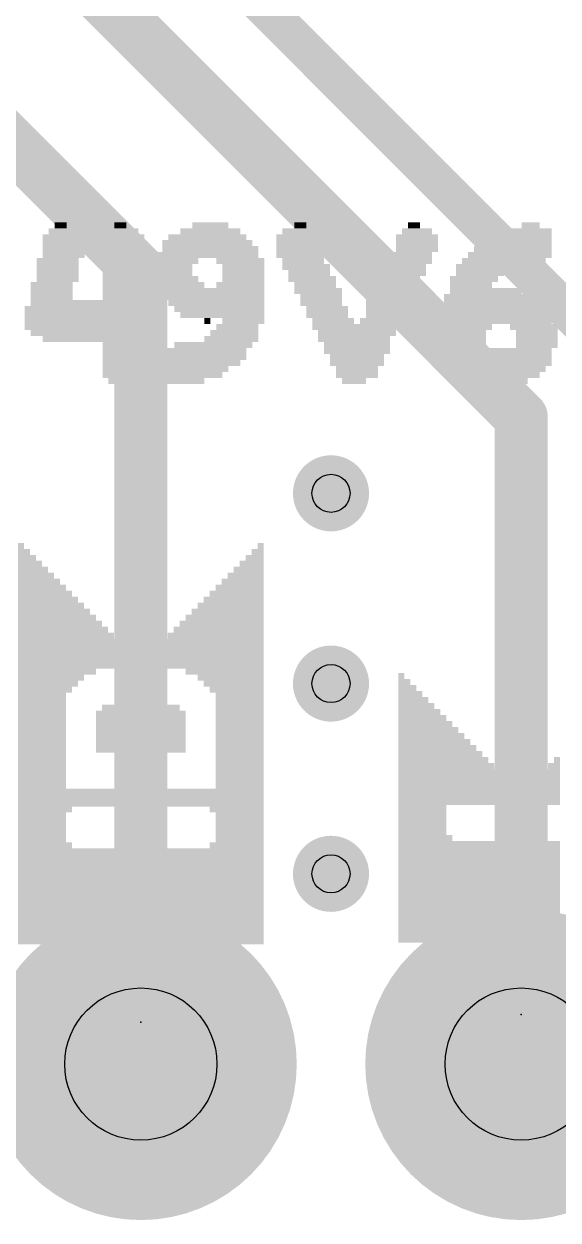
# Model space of a CAD drawing. Extents: x -28.7 to 57.9, y -15.3 to 34.1.
# Drawn here: x 19.54 to 23.11, y 2.77 to 10.75 of the extents above; entities that cross this region are included whole.
import ezdxf

# ---------------------------------------------------------------- set-up
doc = ezdxf.new("R2010")
doc.units = 0
for name, color, linetype in [('1', 12, 'CONTINUOUS'), ('17', 254, 'CONTINUOUS'), ('18', 110, 'CONTINUOUS'), ('21', 41, 'CONTINUOUS'), ('22', 40, 'CONTINUOUS'), ('23', 53, 'CONTINUOUS'), ('24', 53, 'CONTINUOUS'), ('29', 253, 'CONTINUOUS'), ('30', 253, 'CONTINUOUS'), ('44', 253, 'CONTINUOUS'), ('51', 53, 'CONTINUOUS')]:
    doc.layers.add(name, color=color, linetype=linetype)

# ---------------------------------------------------------------- blocks, each defined once
blk = doc.blocks.new('RECT')
blk.add_solid([(-0.5, -0.5), (0.5, -0.5), (-0.5, 0.5), (0.5, 0.5)])
blk = doc.blocks.new('ROUNDP')
at = {"const_width": 0.5}
blk.add_lwpolyline([(0, -0.25, 1), (0, 0.25, 1), (0, -0.25)], format="xyb", dxfattribs=at)
blk = doc.blocks.new('ROUNDV')
at = {"const_width": 0.5}
blk.add_lwpolyline([(0, -0.25, 1), (0, 0.25, 1), (0, -0.25)], format="xyb", dxfattribs=at)

msp = doc.modelspace()

# ---------------------------------------------------------------- linework, layer by layer
at = {"layer": '1'}
for points, const_width in [([(17.8308, 14.1732), (27.94, 4.064)], 0.254), ([(20.32, 9.0932), (16.3576, 13.0556)], 0.3556), ([(18.923, 12.065), (22.86, 8.128)], 0.3556), ([(20.32, 3.81), (20.32, 9.0932)], 0.3556), ([(22.86, 8.128), (22.86, 3.81)], 0.3556)]:
    msp.add_lwpolyline(points, dxfattribs=dict(at, const_width=const_width))
at = {"layer": '1', "const_width": 0.1778}
for points in [[(20.4089, 9.0932, 1), (20.2311, 9.0932)], [(20.2571, 9.0303, 1), (20.3829, 9.1561)], [(22.9489, 8.128, 1), (22.7711, 8.128)], [(22.7971, 8.0651, 1), (22.9229, 8.1909)], [(20.2311, 3.81, 1), (20.4089, 3.81)], [(22.7711, 3.81, 1), (22.9489, 3.81)]]:
    msp.add_lwpolyline(points, format="xyb", dxfattribs=at)
at = {"layer": '23'}
for p in [(20.32, 4.0894), (22.86, 4.1402)]:
    msp.add_point(p, dxfattribs=at)
at = {"layer": '24'}
for p in [(20.32, 4.0894), (22.86, 4.1402)]:
    msp.add_point(p, dxfattribs=at)
at = {"layer": '44'}
for centre, radius in [((21.59, 7.62), 0.127), ((21.59, 6.35), 0.127), ((21.59, 5.08), 0.127), ((20.32, 3.81), 0.508), ((22.86, 3.81), 0.508)]:
    msp.add_circle(centre, radius, dxfattribs=at)

# ---------------------------------------------------------------- block references
at = {"layer": '17', "xscale": 1.8796, "yscale": 1.8796, "rotation": 90}
for p in [(20.32, 3.81), (20.32, 3.81), (22.86, 3.81), (22.86, 3.81)]:
    msp.add_blockref('ROUNDP', p, dxfattribs=at)
at = {"layer": '18', "xscale": 0.508, "yscale": 0.508}
for p in [(21.59, 7.62), (21.59, 7.62), (21.59, 6.35), (21.59, 6.35), (21.59, 5.08), (21.59, 5.08)]:
    msp.add_blockref('ROUNDV', p, dxfattribs=at)
at = {"layer": '21', "yscale": 0.04}
for p, xscale in [((19.7842, 9.41), 0.08), ((20.1842, 9.41), 0.08), ((20.7842, 9.41), 0.24), ((21.3842, 9.41), 0.08), ((22.1442, 9.41), 0.08), ((22.9242, 9.41), 0.12), ((19.8042, 9.33), 0.28), ((19.8042, 9.37), 0.2), ((20.1842, 9.37), 0.24), ((20.2042, 9.33), 0.28), ((20.7642, 9.33), 0.52), ((20.7842, 9.37), 0.4), ((21.3442, 9.33), 0.24), ((21.3642, 9.37), 0.2), ((22.1642, 9.33), 0.28), ((22.1642, 9.37), 0.2), ((22.8442, 9.33), 0.44), ((22.8842, 9.37), 0.36), ((19.8042, 9.29), 0.28), ((19.8042, 9.25), 0.28), ((20.2042, 9.29), 0.28), ((20.2042, 9.25), 0.28), ((20.7642, 9.29), 0.6), ((20.7842, 9.25), 0.64), ((21.3642, 9.29), 0.28), ((21.3642, 9.25), 0.28), ((22.1642, 9.29), 0.28), ((22.1642, 9.25), 0.28), ((22.8042, 9.25), 0.52), ((22.8242, 9.29), 0.48), ((19.7642, 9.17), 0.28), ((19.8042, 9.21), 0.28), ((20.2042, 9.21), 0.28), ((20.2042, 9.17), 0.28), ((20.7642, 9.21), 0.68), ((20.5642, 9.17), 0.28), ((20.9842, 9.17), 0.32), ((21.3842, 9.21), 0.32), ((21.4042, 9.17), 0.28), ((22.1242, 9.21), 0.28), ((22.1242, 9.17), 0.28), ((22.7442, 9.17), 0.56), ((22.7842, 9.21), 0.56), ((19.7642, 9.13), 0.28), ((19.7642, 9.09), 0.28), ((20.2042, 9.13), 0.28), ((20.2042, 9.09), 0.28), ((20.5442, 9.13), 0.24), ((20.5442, 9.09), 0.24), ((21.0042, 9.13), 0.28), ((21.0042, 9.09), 0.28), ((21.4242, 9.13), 0.32), ((21.4442, 9.09), 0.28), ((22.0842, 9.13), 0.28), ((22.0842, 9.09), 0.28), ((22.6242, 9.13), 0.4), ((22.5842, 9.09), 0.32), ((19.7242, 9.01), 0.28), ((19.7642, 9.05), 0.28), ((20.2042, 9.05), 0.28), ((20.2042, 9.01), 0.28), ((20.5642, 9.05), 0.28), ((20.5842, 9.01), 0.32), ((20.9842, 9.01), 0.32), ((21.0042, 9.05), 0.28), ((21.4642, 9.05), 0.32), ((21.4842, 9.01), 0.28), ((22.0442, 9.05), 0.28), ((22.0442, 9.01), 0.28), ((22.5442, 9.05), 0.32), ((22.5242, 9.01), 0.28), ((19.7242, 8.97), 0.28), ((19.7242, 8.93), 0.28), ((20.2042, 8.97), 0.28), ((20.2042, 8.93), 0.28), ((20.7842, 8.97), 0.72), ((20.8042, 8.93), 0.68), ((21.5042, 8.97), 0.32), ((21.5242, 8.93), 0.28), ((22.0042, 8.97), 0.28), ((22.0042, 8.93), 0.28), ((22.6442, 8.93), 0.6), ((22.6242, 8.97), 0.48), ((19.9442, 8.85), 0.8), ((19.9642, 8.89), 0.76), ((20.8242, 8.89), 0.64), ((20.8442, 8.85), 0.6), ((21.5242, 8.89), 0.28), ((21.5642, 8.85), 0.28), ((21.9642, 8.89), 0.28), ((21.9642, 8.85), 0.28), ((22.6642, 8.89), 0.64), ((22.6842, 8.85), 0.68), ((19.9442, 8.81), 0.8), ((19.9442, 8.77), 0.8), ((20.8642, 8.81), 0.56), ((20.7642, 8.77), 0.04), ((21.0042, 8.77), 0.28), ((21.5642, 8.81), 0.28), ((21.6042, 8.77), 0.28), ((21.9242, 8.77), 0.28), ((21.9442, 8.81), 0.24), ((22.7042, 8.81), 0.72), ((22.7042, 8.77), 0.72), ((19.9442, 8.73), 0.8), ((19.9642, 8.69), 0.76), ((20.9442, 8.69), 0.32), ((20.9642, 8.73), 0.28), ((21.7442, 8.73), 0.56), ((21.7642, 8.69), 0.52), ((22.5042, 8.73), 0.32), ((22.4842, 8.69), 0.28), ((22.9442, 8.73), 0.32), ((22.9642, 8.69), 0.28), ((20.0042, 8.65), 0.68), ((20.2042, 8.61), 0.28), ((20.8042, 8.61), 0.52), ((20.9242, 8.65), 0.36), ((21.7442, 8.65), 0.48), ((21.7642, 8.61), 0.44), ((22.4842, 8.65), 0.28), ((22.5042, 8.61), 0.24), ((22.9642, 8.65), 0.28), ((22.9642, 8.61), 0.28), ((20.2042, 8.57), 0.28), ((20.2042, 8.53), 0.28), ((20.7442, 8.57), 0.56), ((20.7442, 8.53), 0.56), ((21.7642, 8.57), 0.44), ((21.7642, 8.53), 0.36), ((22.7242, 8.57), 0.68), ((22.7242, 8.53), 0.68), ((20.2042, 8.49), 0.28), ((20.2042, 8.45), 0.28), ((20.7042, 8.49), 0.56), ((20.6642, 8.45), 0.48), ((21.7642, 8.49), 0.36), ((21.7642, 8.45), 0.28), ((22.7442, 8.49), 0.64), ((22.7242, 8.45), 0.6), ((20.2042, 8.41), 0.28), ((20.2042, 8.37), 0.2), ((20.6642, 8.41), 0.4), ((20.6042, 8.37), 0.28), ((21.7642, 8.41), 0.28), ((21.7442, 8.37), 0.16), ((22.7242, 8.41), 0.52), ((22.7242, 8.37), 0.36), ((22.7242, 8.33), 0.12)]:
    msp.add_blockref('RECT', p, dxfattribs=dict(at, xscale=xscale))
at = {"layer": '21', "yscale": 0.04, "rotation": 90}
for p, xscale in [((19.52, 5.9494), 2.68), ((21.12, 5.9494), 2.68), ((19.56, 5.9294), 2.64), ((19.6, 5.9094), 2.6), ((21.04, 5.9094), 2.6), ((21.08, 5.9294), 2.64), ((19.64, 5.8894), 2.56), ((19.68, 5.8694), 2.52), ((20.96, 5.8694), 2.52), ((21, 5.8894), 2.56), ((19.72, 5.8494), 2.48), ((19.76, 5.8294), 2.44), ((20.88, 5.8294), 2.44), ((20.92, 5.8494), 2.48), ((19.8, 5.8094), 2.4), ((19.84, 6.6294), 0.68), ((20.8, 6.6494), 0.64), ((20.84, 6.6294), 0.76), ((19.88, 6.6294), 0.6), ((19.92, 6.6294), 0.52), ((20.72, 6.6494), 0.48), ((20.76, 6.6494), 0.56), ((19.96, 6.6294), 0.44), ((20, 6.6094), 0.4), ((20.64, 6.6294), 0.36), ((20.68, 6.6494), 0.4), ((20.04, 6.6094), 0.32), ((20.08, 6.5894), 0.28), ((20.56, 6.6094), 0.24), ((20.6, 6.6094), 0.32), ((20.12, 6.5694), 0.24), ((20.16, 6.5494), 0.2), ((20.48, 6.5694), 0.16), ((20.52, 6.5894), 0.2), ((20.2, 6.5294), 0.16), ((20.24, 6.5094), 0.2), ((20.28, 6.5094), 0.2), ((20.32, 6.5094), 0.2), ((20.36, 6.5294), 0.16), ((20.4, 6.5294), 0.16), ((20.44, 6.5294), 0.16), ((22.06, 5.5202), 1.8), ((22.1, 5.5002), 1.76), ((22.14, 5.4802), 1.72), ((22.18, 5.4602), 1.68), ((22.22, 5.4402), 1.64), ((20.08, 6.0294), 0.28), ((20.12, 6.0494), 0.32), ((20.16, 6.0494), 0.32), ((20.2, 6.0294), 0.28), ((20.44, 6.0494), 0.32), ((20.48, 6.0494), 0.32), ((20.52, 6.0494), 0.32), ((20.56, 6.0494), 0.32), ((20.6, 6.0294), 0.28), ((22.26, 5.4202), 1.6), ((22.3, 5.4002), 1.56), ((22.34, 5.3802), 1.52), ((22.38, 5.8202), 0.56), ((20.24, 5.9494), 0.12), ((20.28, 5.9494), 0.12), ((20.32, 5.9494), 0.12), ((20.36, 5.9494), 0.12), ((20.4, 5.9694), 0.16), ((22.42, 5.8002), 0.52), ((22.46, 5.7802), 0.48), ((22.5, 5.7602), 0.44), ((22.54, 5.7402), 0.4), ((22.58, 5.7202), 0.36), ((22.62, 5.7002), 0.32), ((23.1, 5.7002), 0.32), ((22.66, 5.6802), 0.28), ((22.7, 5.6602), 0.24), ((23.02, 5.6602), 0.24), ((23.06, 5.6802), 0.28), ((20.84, 5.5894), 0.2), ((22.74, 5.6402), 0.2), ((22.78, 5.6402), 0.2), ((22.82, 5.6402), 0.2), ((22.86, 5.6402), 0.2), ((22.9, 5.6402), 0.2), ((22.94, 5.6402), 0.2), ((22.98, 5.6402), 0.2), ((19.84, 5.5694), 0.16), ((19.88, 5.5894), 0.12), ((19.92, 5.5894), 0.12), ((19.96, 5.5894), 0.12), ((20, 5.5894), 0.12), ((20.04, 5.5894), 0.12), ((20.08, 5.5894), 0.12), ((20.12, 5.5894), 0.12), ((20.16, 5.5894), 0.12), ((20.2, 5.5894), 0.12), ((20.24, 5.5894), 0.12), ((20.28, 5.5894), 0.12), ((20.32, 5.5894), 0.12), ((20.36, 5.5894), 0.12), ((20.4, 5.5894), 0.12), ((20.44, 5.5894), 0.12), ((20.48, 5.5894), 0.12), ((20.52, 5.5894), 0.12), ((20.56, 5.5894), 0.12), ((20.6, 5.5894), 0.12), ((20.64, 5.5894), 0.12), ((20.68, 5.5894), 0.12), ((20.72, 5.5894), 0.12), ((20.76, 5.5894), 0.12), ((20.8, 5.5694), 0.16), ((19.84, 4.9494), 0.68), ((20.8, 4.9494), 0.68), ((20.84, 4.9494), 0.68), ((22.38, 4.9802), 0.72), ((22.42, 4.9602), 0.68), ((22.82, 4.9602), 0.68), ((22.86, 4.9602), 0.68), ((22.9, 4.9602), 0.68), ((22.94, 4.9602), 0.68), ((22.98, 4.9602), 0.68), ((23.02, 4.9602), 0.68), ((23.06, 4.9602), 0.68), ((23.1, 4.9602), 0.68), ((19.88, 4.9294), 0.64), ((19.92, 4.9094), 0.6), ((20.28, 4.9294), 0.64), ((20.32, 4.9294), 0.64), ((20.36, 4.9294), 0.64), ((20.4, 4.9294), 0.64), ((20.44, 4.9294), 0.64), ((20.48, 4.9294), 0.64), ((20.52, 4.9294), 0.64), ((20.56, 4.9294), 0.64), ((20.6, 4.9294), 0.64), ((20.64, 4.9294), 0.64), ((20.68, 4.9294), 0.64), ((20.72, 4.9294), 0.64), ((20.76, 4.9294), 0.64), ((22.46, 4.9402), 0.64), ((22.5, 4.9202), 0.6), ((19.96, 4.8894), 0.56), ((20, 4.8694), 0.52), ((22.54, 4.9002), 0.56), ((22.58, 4.8802), 0.52), ((20.04, 4.8494), 0.48), ((20.08, 4.8294), 0.44), ((20.2, 4.8294), 0.44), ((20.24, 4.8294), 0.44), ((22.62, 4.8602), 0.48), ((22.66, 4.8402), 0.44), ((22.7, 4.8402), 0.44), ((22.74, 4.8402), 0.44), ((22.78, 4.8602), 0.48), ((20.12, 4.8094), 0.4), ((20.16, 4.8094), 0.4)]:
    msp.add_blockref('RECT', p, dxfattribs=dict(at, xscale=xscale))
at = {"layer": '22', "yscale": 0.04, "rotation": 90}
for p, xscale in [((19.52, 5.9494), 2.68), ((21.12, 5.9494), 2.68), ((19.56, 5.9294), 2.64), ((19.6, 5.9094), 2.6), ((21.04, 5.9094), 2.6), ((21.08, 5.9294), 2.64), ((19.64, 5.8894), 2.56), ((19.68, 5.8694), 2.52), ((20.96, 5.8694), 2.52), ((21, 5.8894), 2.56), ((19.72, 5.8494), 2.48), ((19.76, 5.8294), 2.44), ((20.88, 5.8294), 2.44), ((20.92, 5.8494), 2.48), ((19.8, 6.6294), 0.76), ((19.84, 6.6494), 0.64), ((20.8, 6.6294), 0.68), ((20.84, 5.8094), 2.4), ((19.88, 6.6494), 0.56), ((19.92, 6.6494), 0.48), ((20.72, 6.6294), 0.52), ((20.76, 6.6294), 0.6), ((19.96, 6.6494), 0.4), ((20, 6.6294), 0.36), ((20.64, 6.6094), 0.4), ((20.68, 6.6294), 0.44), ((20.04, 6.6094), 0.32), ((20.08, 6.6094), 0.24), ((20.56, 6.5894), 0.28), ((20.6, 6.6094), 0.32), ((20.12, 6.5894), 0.2), ((20.16, 6.5694), 0.16), ((20.48, 6.5494), 0.2), ((20.52, 6.5694), 0.24), ((20.2, 6.5294), 0.16), ((20.24, 6.5294), 0.16), ((20.28, 6.5294), 0.16), ((20.32, 6.5094), 0.2), ((20.36, 6.5094), 0.2), ((20.4, 6.5094), 0.2), ((20.44, 6.5294), 0.16), ((22.06, 5.5202), 1.8), ((22.1, 5.5002), 1.76), ((22.14, 5.4802), 1.72), ((22.18, 5.4602), 1.68), ((22.22, 5.4402), 1.64), ((20.04, 6.0294), 0.28), ((20.08, 6.0494), 0.32), ((20.12, 6.0494), 0.32), ((20.16, 6.0494), 0.32), ((20.2, 6.0494), 0.32), ((20.44, 6.0294), 0.28), ((20.48, 6.0494), 0.32), ((20.52, 6.0494), 0.32), ((20.56, 6.0294), 0.28), ((22.26, 5.4202), 1.6), ((22.3, 5.4002), 1.56), ((22.34, 5.8402), 0.6), ((22.38, 5.8202), 0.56), ((20.24, 5.9694), 0.16), ((20.28, 5.9494), 0.12), ((20.32, 5.9494), 0.12), ((20.36, 5.9494), 0.12), ((20.4, 5.9494), 0.12), ((22.42, 5.8002), 0.52), ((22.46, 5.7802), 0.48), ((22.5, 5.7602), 0.44), ((22.54, 5.7402), 0.4), ((22.58, 5.7202), 0.36), ((22.62, 5.7002), 0.32), ((23.1, 5.7002), 0.32), ((22.66, 5.6802), 0.28), ((22.7, 5.6602), 0.24), ((23.02, 5.6602), 0.24), ((23.06, 5.6802), 0.28), ((19.8, 5.5894), 0.2), ((22.74, 5.6402), 0.2), ((22.78, 5.6402), 0.2), ((22.82, 5.6402), 0.2), ((22.86, 5.6402), 0.2), ((22.9, 5.6402), 0.2), ((22.94, 5.6402), 0.2), ((22.98, 5.6402), 0.2), ((19.84, 5.5694), 0.16), ((19.88, 5.5894), 0.12), ((19.92, 5.5894), 0.12), ((19.96, 5.5894), 0.12), ((20, 5.5894), 0.12), ((20.04, 5.5894), 0.12), ((20.08, 5.5894), 0.12), ((20.12, 5.5894), 0.12), ((20.16, 5.5894), 0.12), ((20.2, 5.5894), 0.12), ((20.24, 5.5894), 0.12), ((20.28, 5.5894), 0.12), ((20.32, 5.5894), 0.12), ((20.36, 5.5894), 0.12), ((20.4, 5.5894), 0.12), ((20.44, 5.5894), 0.12), ((20.48, 5.5894), 0.12), ((20.52, 5.5894), 0.12), ((20.56, 5.5894), 0.12), ((20.6, 5.5894), 0.12), ((20.64, 5.5894), 0.12), ((20.68, 5.5894), 0.12), ((20.72, 5.5894), 0.12), ((20.76, 5.5894), 0.12), ((20.8, 5.5694), 0.16), ((19.8, 4.9494), 0.68), ((19.84, 4.9494), 0.68), ((20.8, 4.9494), 0.68), ((22.34, 4.9802), 0.72), ((22.38, 4.9602), 0.68), ((22.42, 4.9602), 0.68), ((22.46, 4.9602), 0.68), ((22.5, 4.9602), 0.68), ((22.54, 4.9602), 0.68), ((22.58, 4.9602), 0.68), ((22.62, 4.9602), 0.68), ((22.66, 4.9602), 0.68), ((22.7, 4.9602), 0.68), ((22.74, 4.9602), 0.68), ((22.78, 4.9602), 0.68), ((22.82, 4.9602), 0.68), ((22.86, 4.9602), 0.68), ((22.9, 4.9602), 0.68), ((19.88, 4.9294), 0.64), ((19.92, 4.9294), 0.64), ((19.96, 4.9294), 0.64), ((20, 4.9294), 0.64), ((20.04, 4.9294), 0.64), ((20.08, 4.9294), 0.64), ((20.12, 4.9294), 0.64), ((20.16, 4.9294), 0.64), ((20.2, 4.9294), 0.64), ((20.24, 4.9294), 0.64), ((20.28, 4.9294), 0.64), ((20.32, 4.9294), 0.64), ((20.36, 4.9294), 0.64), ((20.72, 4.9094), 0.6), ((20.76, 4.9294), 0.64), ((20.64, 4.8694), 0.52), ((20.68, 4.8894), 0.56), ((20.4, 4.8294), 0.44), ((20.44, 4.8294), 0.44), ((20.56, 4.8294), 0.44), ((20.6, 4.8494), 0.48), ((22.94, 4.8602), 0.48), ((22.98, 4.8402), 0.44), ((23.02, 4.8402), 0.44), ((23.06, 4.8402), 0.44), ((23.1, 4.8602), 0.48), ((20.48, 4.8094), 0.4), ((20.52, 4.8094), 0.4)]:
    msp.add_blockref('RECT', p, dxfattribs=dict(at, xscale=xscale))
at = {"layer": '29', "xscale": 2.0828, "yscale": 2.0828, "rotation": 90}
for p in [(20.32, 3.81), (22.86, 3.81)]:
    msp.add_blockref('ROUNDP', p, dxfattribs=at)
at = {"layer": '30', "xscale": 2.0828, "yscale": 2.0828, "rotation": 90}
for p in [(20.32, 3.81), (22.86, 3.81)]:
    msp.add_blockref('ROUNDP', p, dxfattribs=at)
at = {"layer": '51', "xscale": 0.508, "yscale": 0.508}
for p in [(20.32, 3.81), (22.86, 3.81)]:
    msp.add_blockref('RECT', p, dxfattribs=at)

doc.saveas('drawing.dxf')
